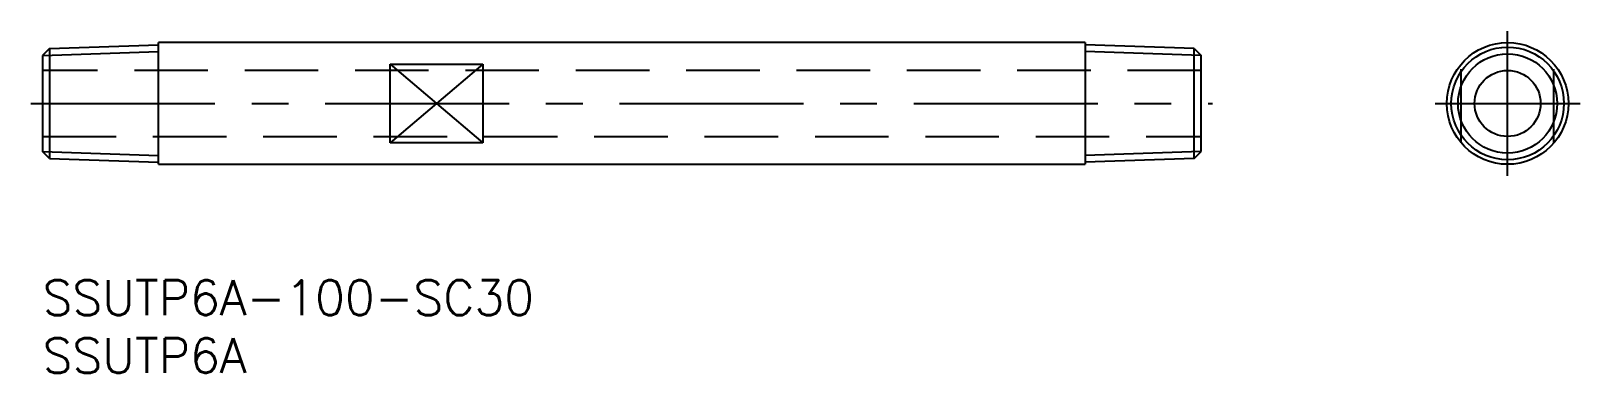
# Model space of a CAD drawing. Extents: x -1 to 133, y -8 to 22.
import ezdxf

# ---------------------------------------------------------------- set-up
doc = ezdxf.new("R2010")
doc.units = 0
doc.header["$LTSCALE"] = 0.5
doc.linetypes.add('CENTER', pattern=[50.8, 31.75, -6.35, 6.35, -6.35])
doc.linetypes.add('DASHED', pattern=[19.05, 12.7, -6.35])
for name, color, linetype in [('MSM_CENTER', 1, 'CENTER'), ('MSM_CONTINUOUS', 7, 'CONTINUOUS'), ('MSM_DASHED', 4, 'DASHED'), ('MSM_NARROW', 5, 'CONTINUOUS'), ('MSM_PART_NUMBER', 7, 'CONTINUOUS')]:
    doc.layers.add(name, color=color, linetype=linetype)
doc.styles.get("Standard").update_dxf_attribs({"font": 'txt.shx', "height": 3, "bigfont": 'bigfont.shx'})

# ---------------------------------------------------------------- blocks, each defined once
blk = doc.blocks.new('*U17')
at = {"layer": 'MSM_PART_NUMBER'}
blk.add_text('SSUTP6A-100-SC30', height=3, dxfattribs=at).set_placement((0, -3))
blk = doc.blocks.new('*U18')
at = {"layer": 'MSM_PART_NUMBER'}
blk.add_text('SSUTP6A', height=3, dxfattribs=at).set_placement((0, -8))

msp = doc.modelspace()

# ---------------------------------------------------------------- linework, layer by layer
at = {"layer": 'MSM_CENTER'}
for p, q in [((126.46, 9), (126.46, 21.5)), ((-1, 15.25), (101, 15.25)), ((120.21, 15.25), (132.71, 15.25))]:
    msp.add_line(p, q, dxfattribs=at)
at = {"layer": 'MSM_CONTINUOUS'}
for p, q in [((0.6, 20), (10, 20.32)), ((90, 20.5), (10, 20.5)), ((10, 10), (10, 20.5)), ((90, 20.5), (90, 10)), ((99.4, 20), (90, 20.32)), ((0.6, 20), (0, 19.39)), ((0, 19.39), (0, 11.11)), ((0.6, 20), (0.6, 10.5)), ((99.4, 10.5), (99.4, 20)), ((99.4, 20), (100, 19.39)), ((100, 11.11), (100, 19.39)), ((30, 11.85), (30, 18.65)), ((30, 18.65), (38, 18.65)), ((38, 18.65), (38, 11.85)), ((0.6, 10.5), (0, 11.11)), ((38, 11.85), (30, 11.85)), ((99.4, 10.5), (100, 11.11)), ((0.6, 10.5), (10, 10.18)), ((10, 10), (90, 10)), ((99.4, 10.5), (90, 10.18))]:
    msp.add_line(p, q, dxfattribs=at)
for radius in [5.25, 4.86, 2.85]:
    msp.add_circle((126.46, 15.25), radius, dxfattribs=at)
at = {"layer": 'MSM_DASHED'}
for p, q in [((100, 18.1), (0, 18.1)), ((122.46, 11.85), (122.46, 18.65)), ((130.46, 11.85), (130.46, 18.65)), ((0, 12.4), (100, 12.4))]:
    msp.add_line(p, q, dxfattribs=at)
at = {"layer": 'MSM_NARROW'}
for p, q in [((0, 19.39), (10, 19.74)), ((100, 19.39), (90, 19.74)), ((30, 18.65), (38, 11.85)), ((38, 18.65), (30, 11.85)), ((0, 11.11), (10, 10.76)), ((100, 11.11), (90, 10.76))]:
    msp.add_line(p, q, dxfattribs=at)
msp.add_circle((126.46, 15.25), 4.28, dxfattribs=at)

# ---------------------------------------------------------------- block references
at = {"layer": 'MSM_CONTINUOUS'}
for name in ['*U17', '*U18']:
    msp.add_blockref(name, (0, 0), dxfattribs=at)

doc.saveas('drawing.dxf')
